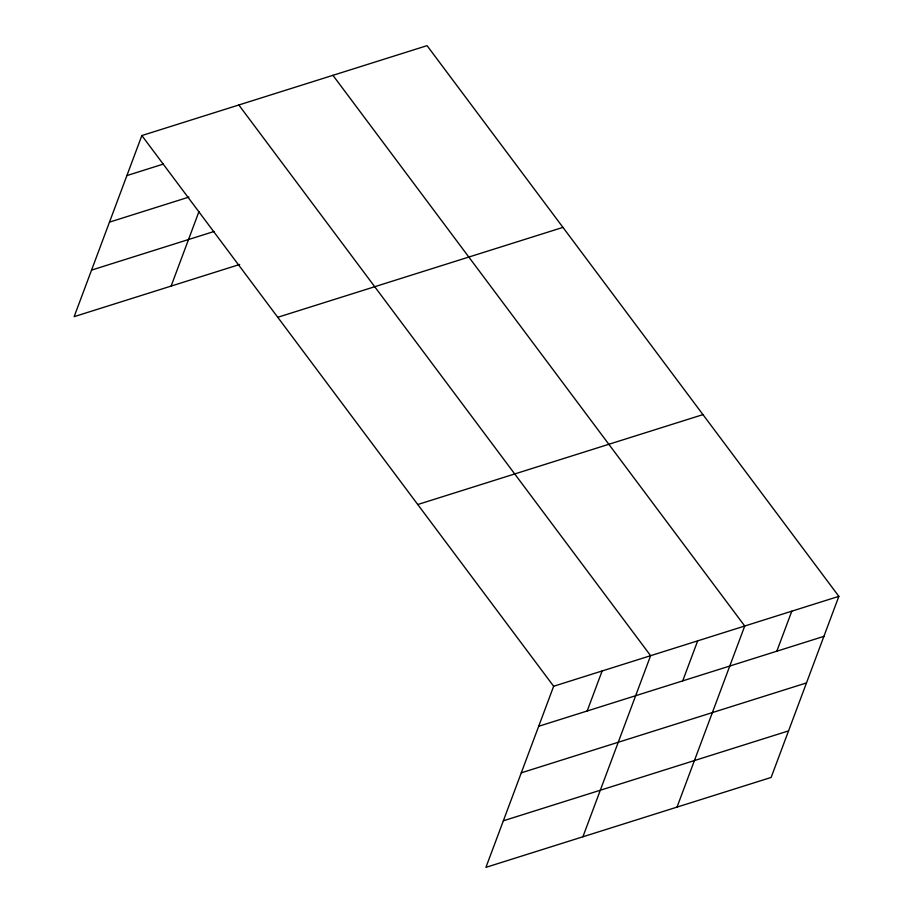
<?xml version="1.0" encoding="UTF-8"?>
<svg xmlns="http://www.w3.org/2000/svg" width="913" height="913" viewBox="0 0 913 913"><rect width="100%" height="100%" fill="white"/><g stroke="black" fill="none" stroke-linecap="round" stroke-linejoin="round"><path stroke-width="1.37" d="M838.853 596.349L553.655 686.256L485.944 867.35L771.143 777.442L838.853 596.349L427.056 45.65L141.857 135.558L74.147 316.651L239.685 264.473M171.119 286.089L198.977 211.554M587.173 710.987L602.135 670.975M582.905 836.787L650.615 655.682L238.829 104.984M682.719 680.87L697.68 640.846M677.024 807.115L744.734 626.021L332.937 75.323M776.826 651.209L791.799 611.185M126.896 175.581L163.256 164.112M109.48 222.133L188.945 197.082M91.551 270.1L214.064 231.48M277.746 317.29L562.956 227.383M417.755 504.524L702.964 414.616M538.681 726.28L823.891 636.372M521.277 772.832L806.487 682.924M503.348 820.798L788.547 730.891M141.857 135.558L553.655 686.256"/></g></svg>
